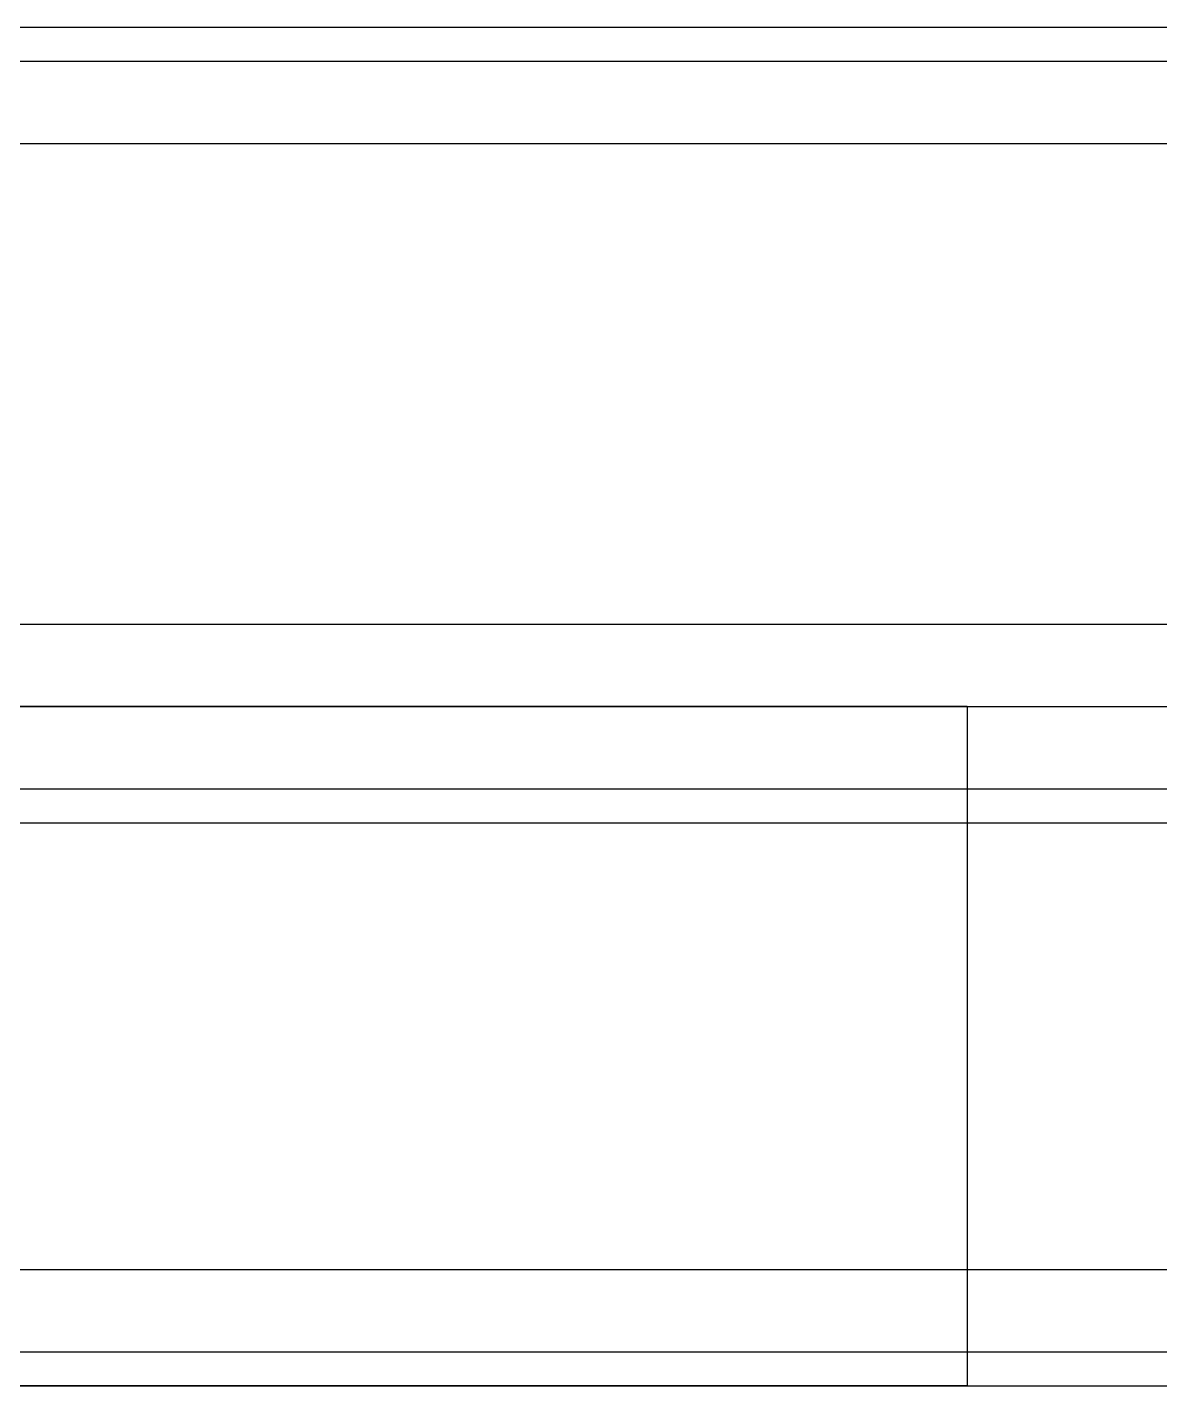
# Model space of a CAD drawing. Header units: millimetres. Extents: x -2000 to 0, y -2 to 2.
# Drawn here: x -975.636 to -971.676, y -2.375 to 2.375 of the extents above; entities that cross this region are included whole.
import ezdxf

# ---------------------------------------------------------------- set-up
doc = ezdxf.new("R2010")
doc.units = ezdxf.units.MM
doc.header["$MEASUREMENT"] = 0
doc.layers.add('2 Meter Open Rail', color=7, linetype='Continuous')

msp = doc.modelspace()

# ---------------------------------------------------------------- linework, layer by layer
at = {"layer": '2 Meter Open Rail', "lineweight": 30}
for p, q in [((-1000, 2.375, 69.9355), (0, 2.375, 69.9355)), ((-2000, 2.375, 20.122), (0, 2.375, 20.122)), ((-2000, 2.375, 19.9355), (0, 2.375, 19.9355)), ((-1000, 2.375, 70.122), (0, 2.375, 70.122)), ((-2000, 2.256, 20.4094), (0, 2.256, 20.4094)), ((-1000, 2.256, 70.4094), (0, 2.256, 70.4094)), ((-2000, 1.9686, 19.5291), (0, 1.9686, 19.5291)), ((-1000, 1.9686, 69.5291), (0, 1.9686, 69.5291)), ((-2000, 0.2874, 22.378), (0, 0.2874, 22.378)), ((-1000, 0.2874, 72.378), (0, 0.2874, 72.378)), ((-2000, 0, 19.5291), (0, 0, 19.5291)), ((-1000, 0, 69.5291), (0, 0, 69.5291)), ((-975.6055, 0, 65.6842), (-975.6673, 0, 65.6689)), ((-975.5438, 0, 65.6979), (-975.6055, 0, 65.6842)), ((-975.4822, 0, 65.7101), (-975.5438, 0, 65.6979)), ((-975.4208, 0, 65.7207), (-975.4822, 0, 65.7101)), ((-975.3596, 0, 65.7298), (-975.4208, 0, 65.7207)), ((-975.2987, 0, 65.7374), (-975.3596, 0, 65.7298)), ((-975.2381, 0, 65.7436), (-975.2987, 0, 65.7374)), ((-975.1779, 0, 65.7483), (-975.2381, 0, 65.7436)), ((-975.1181, 0, 65.7517), (-975.1779, 0, 65.7483)), ((-975.0588, 0, 65.7536), (-975.1181, 0, 65.7517)), ((-975, 0, 65.7543), (-975.0588, 0, 65.7536)), ((-974.9412, 0, 65.7536), (-975, 0, 65.7543)), ((-974.8819, 0, 65.7517), (-974.9412, 0, 65.7536)), ((-974.8221, 0, 65.7483), (-974.8819, 0, 65.7517)), ((-974.7619, 0, 65.7436), (-974.8221, 0, 65.7483)), ((-974.7013, 0, 65.7374), (-974.7619, 0, 65.7436)), ((-974.6404, 0, 65.7298), (-974.7013, 0, 65.7374)), ((-974.5792, 0, 65.7207), (-974.6404, 0, 65.7298)), ((-974.5178, 0, 65.7101), (-974.5792, 0, 65.7207)), ((-974.4562, 0, 65.6979), (-974.5178, 0, 65.7101)), ((-974.3945, 0, 65.6842), (-974.4562, 0, 65.6979)), ((-974.3327, 0, 65.6689), (-974.3945, 0, 65.6842)), ((-974.2708, 0, 65.652), (-974.3327, 0, 65.6689)), ((-974.209, 0, 65.6335), (-974.2708, 0, 65.652)), ((-974.1474, 0, 65.6134), (-974.209, 0, 65.6335)), ((-974.0858, 0, 65.5916), (-974.1474, 0, 65.6134)), ((-974.0245, 0, 65.5682), (-974.0858, 0, 65.5916)), ((-973.9635, 0, 65.5432), (-974.0245, 0, 65.5682)), ((-973.9029, 0, 65.5165), (-973.9635, 0, 65.5432)), ((-973.8426, 0, 65.4882), (-973.9029, 0, 65.5165)), ((-973.7829, 0, 65.4583), (-973.8426, 0, 65.4882)), ((-973.7236, 0, 65.4267), (-973.7829, 0, 65.4583)), ((-973.665, 0, 65.3935), (-973.7236, 0, 65.4267)), ((-973.6071, 0, 65.3587), (-973.665, 0, 65.3935)), ((-973.5499, 0, 65.3223), (-973.6071, 0, 65.3587)), ((-973.4935, 0, 65.2844), (-973.5499, 0, 65.3223)), ((-973.438, 0, 65.245), (-973.4935, 0, 65.2844)), ((-973.3833, 0, 65.204), (-973.438, 0, 65.245)), ((-973.3297, 0, 65.1616), (-973.3833, 0, 65.204)), ((-973.2771, 0, 65.1178), (-973.3297, 0, 65.1616)), ((-973.2256, 0, 65.0726), (-973.2771, 0, 65.1178)), ((-973.1753, 0, 65.026), (-973.2256, 0, 65.0726)), ((-973.1262, 0, 64.9781), (-973.1753, 0, 65.026)), ((-973.0783, 0, 64.929), (-973.1262, 0, 64.9781)), ((-973.0317, 0, 64.8787), (-973.0783, 0, 64.929)), ((-972.9865, 0, 64.8272), (-973.0317, 0, 64.8787)), ((-972.9427, 0, 64.7746), (-972.9865, 0, 64.8272)), ((-972.9003, 0, 64.721), (-972.9427, 0, 64.7746)), ((-972.8593, 0, 64.6663), (-972.9003, 0, 64.721)), ((-972.8199, 0, 64.6108), (-972.8593, 0, 64.6663)), ((-972.782, 0, 64.5544), (-972.8199, 0, 64.6108)), ((-972.7456, 0, 64.4972), (-972.782, 0, 64.5544)), ((-972.7108, 0, 64.4393), (-972.7456, 0, 64.4972)), ((-972.6776, 0, 64.3807), (-972.7108, 0, 64.4393)), ((-972.646, 0, 64.3214), (-972.6776, 0, 64.3807)), ((-972.6161, 0, 64.2617), (-972.646, 0, 64.3214)), ((-972.5878, 0, 64.2014), (-972.6161, 0, 64.2617)), ((-972.5611, 0, 64.1408), (-972.5878, 0, 64.2014)), ((-972.5361, 0, 64.0798), (-972.5611, 0, 64.1408)), ((-972.5127, 0, 64.0185), (-972.5361, 0, 64.0798)), ((-972.4909, 0, 63.9569), (-972.5127, 0, 64.0185)), ((-972.4708, 0, 63.8953), (-972.4909, 0, 63.9569)), ((-972.4523, 0, 63.8335), (-972.4708, 0, 63.8953)), ((-972.4354, 0, 63.7716), (-972.4523, 0, 63.8335)), ((-972.4201, 0, 63.7098), (-972.4354, 0, 63.7716)), ((-972.4064, 0, 63.6481), (-972.4201, 0, 63.7098)), ((-972.3942, 0, 63.5865), (-972.4064, 0, 63.6481)), ((-972.3836, 0, 63.5251), (-972.3942, 0, 63.5865)), ((-972.3745, 0, 63.4639), (-972.3836, 0, 63.5251)), ((-972.3669, 0, 63.403), (-972.3745, 0, 63.4639)), ((-972.3607, 0, 63.3424), (-972.3669, 0, 63.403)), ((-972.356, 0, 63.2822), (-972.3607, 0, 63.3424)), ((-972.3526, 0, 63.2224), (-972.356, 0, 63.2822)), ((-972.3507, 0, 63.1631), (-972.3526, 0, 63.2224)), ((-972.35, 0, 56.4043), (-972.3507, 0, 63.1631)), ((-2000, 0, 0.4064), (0, 0, 0.4064)), ((-1000, 0, 50.4064), (0, 0, 50.4064)), ((-975.6055, 0, 15.6842), (-975.6673, 0, 15.6689)), ((-975.6673, 0, 3.8397), (-975.6055, 0, 3.8244)), ((-975.6673, 0, 53.8397), (-975.6055, 0, 53.8244)), ((-975.5438, 0, 15.6979), (-975.6055, 0, 15.6842)), ((-975.6055, 0, 3.8244), (-975.5438, 0, 3.8107)), ((-975.6055, 0, 53.8244), (-975.5438, 0, 53.8107)), ((-975.4822, 0, 15.7101), (-975.5438, 0, 15.6979)), ((-975.5438, 0, 3.8107), (-975.4822, 0, 3.7985)), ((-975.5438, 0, 53.8107), (-975.4822, 0, 53.7985)), ((-975.4208, 0, 15.7207), (-975.4822, 0, 15.7101)), ((-975.4822, 0, 3.7985), (-975.4208, 0, 3.7879)), ((-975.4822, 0, 53.7985), (-975.4208, 0, 53.7879)), ((-975.3596, 0, 15.7298), (-975.4208, 0, 15.7207)), ((-975.4208, 0, 3.7879), (-975.3596, 0, 3.7788)), ((-975.4208, 0, 53.7879), (-975.3596, 0, 53.7788)), ((-975.2987, 0, 15.7374), (-975.3596, 0, 15.7298)), ((-975.3596, 0, 3.7788), (-975.2987, 0, 3.7712)), ((-975.3596, 0, 53.7788), (-975.2987, 0, 53.7712)), ((-975.2381, 0, 15.7436), (-975.2987, 0, 15.7374)), ((-975.2987, 0, 3.7712), (-975.2381, 0, 3.765)), ((-975.2987, 0, 53.7712), (-975.2381, 0, 53.765)), ((-975.1779, 0, 15.7483), (-975.2381, 0, 15.7436)), ((-975.2381, 0, 3.765), (-975.1779, 0, 3.7603)), ((-975.2381, 0, 53.765), (-975.1779, 0, 53.7603)), ((-975.1181, 0, 15.7517), (-975.1779, 0, 15.7483)), ((-975.1779, 0, 3.7603), (-975.1181, 0, 3.7569)), ((-975.1779, 0, 53.7603), (-975.1181, 0, 53.7569)), ((-975.0588, 0, 15.7536), (-975.1181, 0, 15.7517)), ((-975.1181, 0, 3.7569), (-975.0588, 0, 3.755)), ((-975.1181, 0, 53.7569), (-975.0588, 0, 53.755)), ((-975, 0, 15.7543), (-975.0588, 0, 15.7536)), ((-975.0588, 0, 3.755), (-975, 0, 3.7543)), ((-975.0588, 0, 53.755), (-975, 0, 53.7543)), ((-974.9412, 0, 15.7536), (-975, 0, 15.7543)), ((-975, 0, 3.7543), (-974.9412, 0, 3.755)), ((-975, 0, 53.7543), (-974.9412, 0, 53.755)), ((-974.8819, 0, 15.7517), (-974.9412, 0, 15.7536)), ((-974.9412, 0, 3.755), (-974.8819, 0, 3.7569)), ((-974.9412, 0, 53.755), (-974.8819, 0, 53.7569)), ((-974.8221, 0, 15.7483), (-974.8819, 0, 15.7517)), ((-974.8819, 0, 3.7569), (-974.8221, 0, 3.7603)), ((-974.8819, 0, 53.7569), (-974.8221, 0, 53.7603)), ((-974.7619, 0, 15.7436), (-974.8221, 0, 15.7483)), ((-974.8221, 0, 3.7603), (-974.7619, 0, 3.765)), ((-974.8221, 0, 53.7603), (-974.7619, 0, 53.765)), ((-974.7013, 0, 15.7374), (-974.7619, 0, 15.7436)), ((-974.7619, 0, 3.765), (-974.7013, 0, 3.7712)), ((-974.7619, 0, 53.765), (-974.7013, 0, 53.7712)), ((-974.6404, 0, 15.7298), (-974.7013, 0, 15.7374)), ((-974.7013, 0, 3.7712), (-974.6404, 0, 3.7788)), ((-974.7013, 0, 53.7712), (-974.6404, 0, 53.7788)), ((-974.5792, 0, 15.7207), (-974.6404, 0, 15.7298)), ((-974.6404, 0, 3.7788), (-974.5792, 0, 3.7879)), ((-974.6404, 0, 53.7788), (-974.5792, 0, 53.7879)), ((-974.5178, 0, 15.7101), (-974.5792, 0, 15.7207)), ((-974.5792, 0, 3.7879), (-974.5178, 0, 3.7985)), ((-974.5792, 0, 53.7879), (-974.5178, 0, 53.7985)), ((-974.4562, 0, 15.6979), (-974.5178, 0, 15.7101)), ((-974.5178, 0, 3.7985), (-974.4562, 0, 3.8107)), ((-974.5178, 0, 53.7985), (-974.4562, 0, 53.8107)), ((-974.3945, 0, 15.6842), (-974.4562, 0, 15.6979)), ((-974.4562, 0, 3.8107), (-974.3945, 0, 3.8244)), ((-974.4562, 0, 53.8107), (-974.3945, 0, 53.8244)), ((-974.3327, 0, 15.6689), (-974.3945, 0, 15.6842)), ((-974.3945, 0, 3.8244), (-974.3327, 0, 3.8397)), ((-974.3945, 0, 53.8244), (-974.3327, 0, 53.8397)), ((-974.2708, 0, 15.652), (-974.3327, 0, 15.6689)), ((-974.3327, 0, 3.8397), (-974.2708, 0, 3.8566)), ((-974.3327, 0, 53.8397), (-974.2708, 0, 53.8566)), ((-974.209, 0, 15.6335), (-974.2708, 0, 15.652)), ((-974.2708, 0, 3.8566), (-974.209, 0, 3.8751)), ((-974.2708, 0, 53.8566), (-974.209, 0, 53.8751)), ((-974.1474, 0, 15.6134), (-974.209, 0, 15.6335)), ((-974.209, 0, 3.8751), (-974.1474, 0, 3.8952)), ((-974.209, 0, 53.8751), (-974.1474, 0, 53.8952)), ((-974.0858, 0, 15.5916), (-974.1474, 0, 15.6134)), ((-974.1474, 0, 3.8952), (-974.0858, 0, 3.917)), ((-974.1474, 0, 53.8952), (-974.0858, 0, 53.917)), ((-974.0245, 0, 15.5682), (-974.0858, 0, 15.5916)), ((-974.0858, 0, 3.917), (-974.0245, 0, 3.9404)), ((-974.0858, 0, 53.917), (-974.0245, 0, 53.9404)), ((-973.9635, 0, 15.5432), (-974.0245, 0, 15.5682)), ((-974.0245, 0, 3.9404), (-973.9635, 0, 3.9654)), ((-974.0245, 0, 53.9404), (-973.9635, 0, 53.9654)), ((-973.9029, 0, 15.5165), (-973.9635, 0, 15.5432)), ((-973.9635, 0, 3.9654), (-973.9029, 0, 3.9921)), ((-973.9635, 0, 53.9654), (-973.9029, 0, 53.9921)), ((-973.8426, 0, 15.4882), (-973.9029, 0, 15.5165)), ((-973.9029, 0, 3.9921), (-973.8426, 0, 4.0204)), ((-973.9029, 0, 53.9921), (-973.8426, 0, 54.0204)), ((-973.7829, 0, 15.4583), (-973.8426, 0, 15.4882)), ((-973.8426, 0, 4.0204), (-973.7829, 0, 4.0503)), ((-973.8426, 0, 54.0204), (-973.7829, 0, 54.0503)), ((-973.7236, 0, 15.4267), (-973.7829, 0, 15.4583)), ((-973.7829, 0, 4.0503), (-973.7236, 0, 4.0819)), ((-973.7829, 0, 54.0503), (-973.7236, 0, 54.0819)), ((-973.665, 0, 15.3935), (-973.7236, 0, 15.4267)), ((-973.7236, 0, 4.0819), (-973.665, 0, 4.1151)), ((-973.7236, 0, 54.0819), (-973.665, 0, 54.1151)), ((-973.6071, 0, 15.3587), (-973.665, 0, 15.3935)), ((-973.665, 0, 4.1151), (-973.6071, 0, 4.1499)), ((-973.665, 0, 54.1151), (-973.6071, 0, 54.1499)), ((-973.5499, 0, 15.3223), (-973.6071, 0, 15.3587)), ((-973.6071, 0, 4.1499), (-973.5499, 0, 4.1863)), ((-973.6071, 0, 54.1499), (-973.5499, 0, 54.1863)), ((-973.4935, 0, 15.2844), (-973.5499, 0, 15.3223)), ((-973.5499, 0, 4.1863), (-973.4935, 0, 4.2242)), ((-973.5499, 0, 54.1863), (-973.4935, 0, 54.2242)), ((-973.438, 0, 15.245), (-973.4935, 0, 15.2844)), ((-973.4935, 0, 4.2242), (-973.438, 0, 4.2636)), ((-973.4935, 0, 54.2242), (-973.438, 0, 54.2636)), ((-973.3833, 0, 15.204), (-973.438, 0, 15.245)), ((-973.438, 0, 4.2636), (-973.3833, 0, 4.3046)), ((-973.438, 0, 54.2636), (-973.3833, 0, 54.3046)), ((-973.3297, 0, 15.1616), (-973.3833, 0, 15.204)), ((-973.3833, 0, 4.3046), (-973.3297, 0, 4.347)), ((-973.3833, 0, 54.3046), (-973.3297, 0, 54.347)), ((-973.2771, 0, 15.1178), (-973.3297, 0, 15.1616)), ((-973.3297, 0, 4.347), (-973.2771, 0, 4.3908)), ((-973.3297, 0, 54.347), (-973.2771, 0, 54.3908)), ((-973.2256, 0, 15.0726), (-973.2771, 0, 15.1178)), ((-973.2771, 0, 4.3908), (-973.2256, 0, 4.436)), ((-973.2771, 0, 54.3908), (-973.2256, 0, 54.436)), ((-973.1753, 0, 15.026), (-973.2256, 0, 15.0726)), ((-973.2256, 0, 4.436), (-973.1753, 0, 4.4826)), ((-973.2256, 0, 54.436), (-973.1753, 0, 54.4826)), ((-973.1262, 0, 14.9781), (-973.1753, 0, 15.026)), ((-973.1753, 0, 4.4826), (-973.1262, 0, 4.5305)), ((-973.1753, 0, 54.4826), (-973.1262, 0, 54.5305)), ((-973.0783, 0, 14.929), (-973.1262, 0, 14.9781)), ((-973.1262, 0, 4.5305), (-973.0783, 0, 4.5796)), ((-973.1262, 0, 54.5305), (-973.0783, 0, 54.5796)), ((-973.0317, 0, 14.8787), (-973.0783, 0, 14.929)), ((-973.0783, 0, 4.5796), (-973.0317, 0, 4.6299)), ((-973.0783, 0, 54.5796), (-973.0317, 0, 54.6299)), ((-972.9865, 0, 14.8272), (-973.0317, 0, 14.8787)), ((-973.0317, 0, 4.6299), (-972.9865, 0, 4.6814)), ((-973.0317, 0, 54.6299), (-972.9865, 0, 54.6814)), ((-972.9427, 0, 14.7746), (-972.9865, 0, 14.8272)), ((-972.9865, 0, 4.6814), (-972.9427, 0, 4.734)), ((-972.9865, 0, 54.6814), (-972.9427, 0, 54.734)), ((-972.9003, 0, 14.721), (-972.9427, 0, 14.7746)), ((-972.9427, 0, 4.734), (-972.9003, 0, 4.7876)), ((-972.9427, 0, 54.734), (-972.9003, 0, 54.7876)), ((-972.8593, 0, 14.6663), (-972.9003, 0, 14.721)), ((-972.9003, 0, 4.7876), (-972.8593, 0, 4.8423)), ((-972.9003, 0, 54.7876), (-972.8593, 0, 54.8423)), ((-972.8199, 0, 14.6108), (-972.8593, 0, 14.6663)), ((-972.8593, 0, 4.8423), (-972.8199, 0, 4.8978)), ((-972.8593, 0, 54.8423), (-972.8199, 0, 54.8978)), ((-972.782, 0, 14.5544), (-972.8199, 0, 14.6108)), ((-972.8199, 0, 4.8978), (-972.782, 0, 4.9542)), ((-972.8199, 0, 54.8978), (-972.782, 0, 54.9542)), ((-972.7456, 0, 14.4972), (-972.782, 0, 14.5544)), ((-972.782, 0, 4.9542), (-972.7456, 0, 5.0114)), ((-972.782, 0, 54.9542), (-972.7456, 0, 55.0114)), ((-972.7108, 0, 14.4393), (-972.7456, 0, 14.4972)), ((-972.7456, 0, 5.0114), (-972.7108, 0, 5.0693)), ((-972.7456, 0, 55.0114), (-972.7108, 0, 55.0693)), ((-972.6776, 0, 14.3807), (-972.7108, 0, 14.4393)), ((-972.7108, 0, 5.0693), (-972.6776, 0, 5.1279)), ((-972.7108, 0, 55.0693), (-972.6776, 0, 55.1279)), ((-972.646, 0, 14.3214), (-972.6776, 0, 14.3807)), ((-972.6776, 0, 5.1279), (-972.646, 0, 5.1872)), ((-972.6776, 0, 55.1279), (-972.646, 0, 55.1872)), ((-972.6161, 0, 14.2617), (-972.646, 0, 14.3214)), ((-972.646, 0, 5.1872), (-972.6161, 0, 5.2469)), ((-972.646, 0, 55.1872), (-972.6161, 0, 55.2469)), ((-972.5878, 0, 14.2014), (-972.6161, 0, 14.2617)), ((-972.6161, 0, 5.2469), (-972.5878, 0, 5.3072)), ((-972.6161, 0, 55.2469), (-972.5878, 0, 55.3072)), ((-972.5611, 0, 14.1408), (-972.5878, 0, 14.2014)), ((-972.5878, 0, 5.3072), (-972.5611, 0, 5.3678)), ((-972.5878, 0, 55.3072), (-972.5611, 0, 55.3678)), ((-972.5361, 0, 14.0798), (-972.5611, 0, 14.1408)), ((-972.5611, 0, 5.3678), (-972.5361, 0, 5.4288)), ((-972.5611, 0, 55.3678), (-972.5361, 0, 55.4288)), ((-972.5127, 0, 14.0185), (-972.5361, 0, 14.0798)), ((-972.5361, 0, 5.4288), (-972.5127, 0, 5.4901)), ((-972.5361, 0, 55.4288), (-972.5127, 0, 55.4901)), ((-972.4909, 0, 13.9569), (-972.5127, 0, 14.0185)), ((-972.5127, 0, 5.4901), (-972.4909, 0, 5.5517)), ((-972.5127, 0, 55.4901), (-972.4909, 0, 55.5517)), ((-972.4708, 0, 13.8953), (-972.4909, 0, 13.9569)), ((-972.4909, 0, 5.5517), (-972.4708, 0, 5.6133)), ((-972.4909, 0, 55.5517), (-972.4708, 0, 55.6133)), ((-972.4523, 0, 13.8335), (-972.4708, 0, 13.8953)), ((-972.4708, 0, 5.6133), (-972.4523, 0, 5.6751)), ((-972.4708, 0, 55.6133), (-972.4523, 0, 55.6751)), ((-972.4354, 0, 13.7716), (-972.4523, 0, 13.8335)), ((-972.4523, 0, 5.6751), (-972.4354, 0, 5.737)), ((-972.4523, 0, 55.6751), (-972.4354, 0, 55.737)), ((-972.4201, 0, 13.7098), (-972.4354, 0, 13.7716)), ((-972.4354, 0, 5.737), (-972.4201, 0, 5.7988)), ((-972.4354, 0, 55.737), (-972.4201, 0, 55.7988)), ((-972.4064, 0, 13.6481), (-972.4201, 0, 13.7098)), ((-972.4201, 0, 5.7988), (-972.4064, 0, 5.8605)), ((-972.4201, 0, 55.7988), (-972.4064, 0, 55.8605)), ((-972.3942, 0, 13.5865), (-972.4064, 0, 13.6481)), ((-972.4064, 0, 5.8605), (-972.3942, 0, 5.9221)), ((-972.4064, 0, 55.8605), (-972.3942, 0, 55.9221)), ((-972.3836, 0, 13.5251), (-972.3942, 0, 13.5865)), ((-972.3942, 0, 5.9221), (-972.3836, 0, 5.9835)), ((-972.3942, 0, 55.9221), (-972.3836, 0, 55.9835)), ((-972.3745, 0, 13.4639), (-972.3836, 0, 13.5251)), ((-972.3836, 0, 5.9835), (-972.3745, 0, 6.0447)), ((-972.3836, 0, 55.9835), (-972.3745, 0, 56.0447)), ((-972.3669, 0, 13.403), (-972.3745, 0, 13.4639)), ((-972.3745, 0, 6.0447), (-972.3669, 0, 6.1056)), ((-972.3745, 0, 56.0447), (-972.3669, 0, 56.1056)), ((-972.3607, 0, 13.3424), (-972.3669, 0, 13.403)), ((-972.3669, 0, 6.1056), (-972.3607, 0, 6.1662)), ((-972.3669, 0, 56.1056), (-972.3607, 0, 56.1662)), ((-972.356, 0, 13.2822), (-972.3607, 0, 13.3424)), ((-972.3607, 0, 6.1662), (-972.356, 0, 6.2264)), ((-972.3607, 0, 56.1662), (-972.356, 0, 56.2264)), ((-972.3526, 0, 13.2224), (-972.356, 0, 13.2822)), ((-972.356, 0, 6.2264), (-972.3526, 0, 6.2862)), ((-972.356, 0, 56.2264), (-972.3526, 0, 56.2862)), ((-972.3507, 0, 13.1631), (-972.3526, 0, 13.2224)), ((-972.3526, 0, 6.2862), (-972.3507, 0, 6.3455)), ((-972.3526, 0, 56.2862), (-972.3507, 0, 56.3455)), ((-972.35, 0, 6.4043), (-972.3507, 0, 13.1631)), ((-972.3507, 0, 6.3455), (-972.35, 0, 6.4043)), ((-972.3507, 0, 56.3455), (-972.35, 0, 56.4043)), ((-972.35, 0, 6.4043), (-972.35, -2.375, 6.4043)), ((-972.35, 0, 13.1043), (-972.35, -2.375, 13.1043)), ((-972.35, 0, 56.4043), (-972.35, -2.375, 56.4043)), ((-972.35, 0, 63.1043), (-972.35, -2.375, 63.1043)), ((-2000, -0.2874, 22.378), (0, -0.2874, 22.378)), ((-1000, -0.2874, 72.378), (0, -0.2874, 72.378)), ((-2000, -0.4064), (0, -0.4064)), ((-1000, -0.4064, 50), (0, -0.4064, 50)), ((-2000, -1.9686), (0, -1.9686)), ((-1000, -1.9686, 50), (0, -1.9686, 50)), ((-2000, -2.256, 20.4094), (0, -2.256, 20.4094)), ((-1000, -2.256, 70.4094), (0, -2.256, 70.4094)), ((-2000, -2.375, 0.4064), (0, -2.375, 0.4064)), ((-2000, -2.375, 20.122), (0, -2.375, 20.122)), ((-1000, -2.375, 50.4064), (0, -2.375, 50.4064)), ((-1000, -2.375, 70.122), (0, -2.375, 70.122)), ((-975.6055, -2.375, 3.8244), (-975.6673, -2.375, 3.8397)), ((-975.6673, -2.375, 15.6689), (-975.6055, -2.375, 15.6842)), ((-975.6055, -2.375, 53.8244), (-975.6673, -2.375, 53.8397)), ((-975.6673, -2.375, 65.6689), (-975.6055, -2.375, 65.6842)), ((-975.5438, -2.375, 3.8107), (-975.6055, -2.375, 3.8244)), ((-975.6055, -2.375, 15.6842), (-975.5438, -2.375, 15.6979)), ((-975.5438, -2.375, 53.8107), (-975.6055, -2.375, 53.8244)), ((-975.6055, -2.375, 65.6842), (-975.5438, -2.375, 65.6979)), ((-975.4822, -2.375, 3.7985), (-975.5438, -2.375, 3.8107)), ((-975.5438, -2.375, 15.6979), (-975.4822, -2.375, 15.7101)), ((-975.4822, -2.375, 53.7985), (-975.5438, -2.375, 53.8107)), ((-975.5438, -2.375, 65.6979), (-975.4822, -2.375, 65.7101)), ((-975.4208, -2.375, 3.7879), (-975.4822, -2.375, 3.7985)), ((-975.4822, -2.375, 15.7101), (-975.4208, -2.375, 15.7207)), ((-975.4208, -2.375, 53.7879), (-975.4822, -2.375, 53.7985)), ((-975.4822, -2.375, 65.7101), (-975.4208, -2.375, 65.7207)), ((-975.3596, -2.375, 3.7788), (-975.4208, -2.375, 3.7879)), ((-975.4208, -2.375, 15.7207), (-975.3596, -2.375, 15.7298)), ((-975.3596, -2.375, 53.7788), (-975.4208, -2.375, 53.7879)), ((-975.4208, -2.375, 65.7207), (-975.3596, -2.375, 65.7298)), ((-975.2987, -2.375, 3.7712), (-975.3596, -2.375, 3.7788)), ((-975.3596, -2.375, 15.7298), (-975.2987, -2.375, 15.7374)), ((-975.2987, -2.375, 53.7712), (-975.3596, -2.375, 53.7788)), ((-975.3596, -2.375, 65.7298), (-975.2987, -2.375, 65.7374)), ((-975.2381, -2.375, 3.765), (-975.2987, -2.375, 3.7712)), ((-975.2987, -2.375, 15.7374), (-975.2381, -2.375, 15.7436)), ((-975.2381, -2.375, 53.765), (-975.2987, -2.375, 53.7712)), ((-975.2987, -2.375, 65.7374), (-975.2381, -2.375, 65.7436)), ((-975.1779, -2.375, 3.7603), (-975.2381, -2.375, 3.765)), ((-975.2381, -2.375, 15.7436), (-975.1779, -2.375, 15.7483)), ((-975.1779, -2.375, 53.7603), (-975.2381, -2.375, 53.765)), ((-975.2381, -2.375, 65.7436), (-975.1779, -2.375, 65.7483)), ((-975.1181, -2.375, 3.7569), (-975.1779, -2.375, 3.7603)), ((-975.1779, -2.375, 15.7483), (-975.1181, -2.375, 15.7517)), ((-975.1181, -2.375, 53.7569), (-975.1779, -2.375, 53.7603)), ((-975.1779, -2.375, 65.7483), (-975.1181, -2.375, 65.7517)), ((-975.0588, -2.375, 3.755), (-975.1181, -2.375, 3.7569)), ((-975.1181, -2.375, 15.7517), (-975.0588, -2.375, 15.7536)), ((-975.0588, -2.375, 53.755), (-975.1181, -2.375, 53.7569)), ((-975.1181, -2.375, 65.7517), (-975.0588, -2.375, 65.7536)), ((-975, -2.375, 3.7543), (-975.0588, -2.375, 3.755)), ((-975.0588, -2.375, 15.7536), (-975, -2.375, 15.7543)), ((-975, -2.375, 53.7543), (-975.0588, -2.375, 53.755)), ((-975.0588, -2.375, 65.7536), (-975, -2.375, 65.7543)), ((-974.9412, -2.375, 3.755), (-975, -2.375, 3.7543)), ((-975, -2.375, 15.7543), (-974.9412, -2.375, 15.7536)), ((-974.9412, -2.375, 53.755), (-975, -2.375, 53.7543)), ((-975, -2.375, 65.7543), (-974.9412, -2.375, 65.7536)), ((-974.8819, -2.375, 3.7569), (-974.9412, -2.375, 3.755)), ((-974.9412, -2.375, 15.7536), (-974.8819, -2.375, 15.7517)), ((-974.8819, -2.375, 53.7569), (-974.9412, -2.375, 53.755)), ((-974.9412, -2.375, 65.7536), (-974.8819, -2.375, 65.7517)), ((-974.8221, -2.375, 3.7603), (-974.8819, -2.375, 3.7569)), ((-974.8819, -2.375, 15.7517), (-974.8221, -2.375, 15.7483)), ((-974.8221, -2.375, 53.7603), (-974.8819, -2.375, 53.7569)), ((-974.8819, -2.375, 65.7517), (-974.8221, -2.375, 65.7483)), ((-974.7619, -2.375, 3.765), (-974.8221, -2.375, 3.7603)), ((-974.8221, -2.375, 15.7483), (-974.7619, -2.375, 15.7436)), ((-974.7619, -2.375, 53.765), (-974.8221, -2.375, 53.7603)), ((-974.8221, -2.375, 65.7483), (-974.7619, -2.375, 65.7436)), ((-974.7013, -2.375, 3.7712), (-974.7619, -2.375, 3.765)), ((-974.7619, -2.375, 15.7436), (-974.7013, -2.375, 15.7374)), ((-974.7013, -2.375, 53.7712), (-974.7619, -2.375, 53.765)), ((-974.7619, -2.375, 65.7436), (-974.7013, -2.375, 65.7374)), ((-974.6404, -2.375, 3.7788), (-974.7013, -2.375, 3.7712)), ((-974.7013, -2.375, 15.7374), (-974.6404, -2.375, 15.7298)), ((-974.6404, -2.375, 53.7788), (-974.7013, -2.375, 53.7712)), ((-974.7013, -2.375, 65.7374), (-974.6404, -2.375, 65.7298)), ((-974.5792, -2.375, 3.7879), (-974.6404, -2.375, 3.7788)), ((-974.6404, -2.375, 15.7298), (-974.5792, -2.375, 15.7207)), ((-974.5792, -2.375, 53.7879), (-974.6404, -2.375, 53.7788)), ((-974.6404, -2.375, 65.7298), (-974.5792, -2.375, 65.7207)), ((-974.5178, -2.375, 3.7985), (-974.5792, -2.375, 3.7879)), ((-974.5792, -2.375, 15.7207), (-974.5178, -2.375, 15.7101)), ((-974.5178, -2.375, 53.7985), (-974.5792, -2.375, 53.7879)), ((-974.5792, -2.375, 65.7207), (-974.5178, -2.375, 65.7101)), ((-974.4562, -2.375, 3.8107), (-974.5178, -2.375, 3.7985)), ((-974.5178, -2.375, 15.7101), (-974.4562, -2.375, 15.6979)), ((-974.4562, -2.375, 53.8107), (-974.5178, -2.375, 53.7985)), ((-974.5178, -2.375, 65.7101), (-974.4562, -2.375, 65.6979)), ((-974.3945, -2.375, 3.8244), (-974.4562, -2.375, 3.8107)), ((-974.4562, -2.375, 15.6979), (-974.3945, -2.375, 15.6842)), ((-974.3945, -2.375, 53.8244), (-974.4562, -2.375, 53.8107)), ((-974.4562, -2.375, 65.6979), (-974.3945, -2.375, 65.6842)), ((-974.3327, -2.375, 3.8397), (-974.3945, -2.375, 3.8244)), ((-974.3945, -2.375, 15.6842), (-974.3327, -2.375, 15.6689)), ((-974.3327, -2.375, 53.8397), (-974.3945, -2.375, 53.8244)), ((-974.3945, -2.375, 65.6842), (-974.3327, -2.375, 65.6689)), ((-974.2708, -2.375, 3.8566), (-974.3327, -2.375, 3.8397)), ((-974.3327, -2.375, 15.6689), (-974.2708, -2.375, 15.652)), ((-974.2708, -2.375, 53.8566), (-974.3327, -2.375, 53.8397)), ((-974.3327, -2.375, 65.6689), (-974.2708, -2.375, 65.652)), ((-974.209, -2.375, 3.8751), (-974.2708, -2.375, 3.8566)), ((-974.2708, -2.375, 15.652), (-974.209, -2.375, 15.6335)), ((-974.209, -2.375, 53.8751), (-974.2708, -2.375, 53.8566)), ((-974.2708, -2.375, 65.652), (-974.209, -2.375, 65.6335)), ((-974.1474, -2.375, 3.8952), (-974.209, -2.375, 3.8751)), ((-974.209, -2.375, 15.6335), (-974.1474, -2.375, 15.6134)), ((-974.1474, -2.375, 53.8952), (-974.209, -2.375, 53.8751)), ((-974.209, -2.375, 65.6335), (-974.1474, -2.375, 65.6134)), ((-974.0858, -2.375, 3.917), (-974.1474, -2.375, 3.8952)), ((-974.1474, -2.375, 15.6134), (-974.0858, -2.375, 15.5916)), ((-974.0858, -2.375, 53.917), (-974.1474, -2.375, 53.8952)), ((-974.1474, -2.375, 65.6134), (-974.0858, -2.375, 65.5916)), ((-974.0245, -2.375, 3.9404), (-974.0858, -2.375, 3.917)), ((-974.0858, -2.375, 15.5916), (-974.0245, -2.375, 15.5682)), ((-974.0245, -2.375, 53.9404), (-974.0858, -2.375, 53.917)), ((-974.0858, -2.375, 65.5916), (-974.0245, -2.375, 65.5682)), ((-973.9635, -2.375, 3.9654), (-974.0245, -2.375, 3.9404)), ((-974.0245, -2.375, 15.5682), (-973.9635, -2.375, 15.5432)), ((-973.9635, -2.375, 53.9654), (-974.0245, -2.375, 53.9404)), ((-974.0245, -2.375, 65.5682), (-973.9635, -2.375, 65.5432)), ((-973.9029, -2.375, 3.9921), (-973.9635, -2.375, 3.9654)), ((-973.9635, -2.375, 15.5432), (-973.9029, -2.375, 15.5165)), ((-973.9029, -2.375, 53.9921), (-973.9635, -2.375, 53.9654)), ((-973.9635, -2.375, 65.5432), (-973.9029, -2.375, 65.5165)), ((-973.8426, -2.375, 4.0204), (-973.9029, -2.375, 3.9921)), ((-973.9029, -2.375, 15.5165), (-973.8426, -2.375, 15.4882)), ((-973.8426, -2.375, 54.0204), (-973.9029, -2.375, 53.9921)), ((-973.9029, -2.375, 65.5165), (-973.8426, -2.375, 65.4882)), ((-973.7829, -2.375, 4.0503), (-973.8426, -2.375, 4.0204)), ((-973.8426, -2.375, 15.4882), (-973.7829, -2.375, 15.4583)), ((-973.7829, -2.375, 54.0503), (-973.8426, -2.375, 54.0204)), ((-973.8426, -2.375, 65.4882), (-973.7829, -2.375, 65.4583)), ((-973.7236, -2.375, 4.0819), (-973.7829, -2.375, 4.0503)), ((-973.7829, -2.375, 15.4583), (-973.7236, -2.375, 15.4267)), ((-973.7236, -2.375, 54.0819), (-973.7829, -2.375, 54.0503)), ((-973.7829, -2.375, 65.4583), (-973.7236, -2.375, 65.4267)), ((-973.665, -2.375, 4.1151), (-973.7236, -2.375, 4.0819)), ((-973.7236, -2.375, 15.4267), (-973.665, -2.375, 15.3935)), ((-973.665, -2.375, 54.1151), (-973.7236, -2.375, 54.0819)), ((-973.7236, -2.375, 65.4267), (-973.665, -2.375, 65.3935)), ((-973.6071, -2.375, 4.1499), (-973.665, -2.375, 4.1151)), ((-973.665, -2.375, 15.3935), (-973.6071, -2.375, 15.3587)), ((-973.6071, -2.375, 54.1499), (-973.665, -2.375, 54.1151)), ((-973.665, -2.375, 65.3935), (-973.6071, -2.375, 65.3587)), ((-973.5499, -2.375, 4.1863), (-973.6071, -2.375, 4.1499)), ((-973.6071, -2.375, 15.3587), (-973.5499, -2.375, 15.3223)), ((-973.5499, -2.375, 54.1863), (-973.6071, -2.375, 54.1499)), ((-973.6071, -2.375, 65.3587), (-973.5499, -2.375, 65.3223)), ((-973.4935, -2.375, 4.2242), (-973.5499, -2.375, 4.1863)), ((-973.5499, -2.375, 15.3223), (-973.4935, -2.375, 15.2844)), ((-973.4935, -2.375, 54.2242), (-973.5499, -2.375, 54.1863)), ((-973.5499, -2.375, 65.3223), (-973.4935, -2.375, 65.2844)), ((-973.438, -2.375, 4.2636), (-973.4935, -2.375, 4.2242)), ((-973.4935, -2.375, 15.2844), (-973.438, -2.375, 15.245)), ((-973.438, -2.375, 54.2636), (-973.4935, -2.375, 54.2242)), ((-973.4935, -2.375, 65.2844), (-973.438, -2.375, 65.245)), ((-973.3833, -2.375, 4.3046), (-973.438, -2.375, 4.2636)), ((-973.438, -2.375, 15.245), (-973.3833, -2.375, 15.204)), ((-973.3833, -2.375, 54.3046), (-973.438, -2.375, 54.2636)), ((-973.438, -2.375, 65.245), (-973.3833, -2.375, 65.204)), ((-973.3297, -2.375, 4.347), (-973.3833, -2.375, 4.3046)), ((-973.3833, -2.375, 15.204), (-973.3297, -2.375, 15.1616)), ((-973.3297, -2.375, 54.347), (-973.3833, -2.375, 54.3046)), ((-973.3833, -2.375, 65.204), (-973.3297, -2.375, 65.1616)), ((-973.2771, -2.375, 4.3908), (-973.3297, -2.375, 4.347)), ((-973.3297, -2.375, 15.1616), (-973.2771, -2.375, 15.1178)), ((-973.2771, -2.375, 54.3908), (-973.3297, -2.375, 54.347)), ((-973.3297, -2.375, 65.1616), (-973.2771, -2.375, 65.1178)), ((-973.2256, -2.375, 4.436), (-973.2771, -2.375, 4.3908)), ((-973.2771, -2.375, 15.1178), (-973.2256, -2.375, 15.0726)), ((-973.2256, -2.375, 54.436), (-973.2771, -2.375, 54.3908)), ((-973.2771, -2.375, 65.1178), (-973.2256, -2.375, 65.0726)), ((-973.1753, -2.375, 4.4826), (-973.2256, -2.375, 4.436)), ((-973.2256, -2.375, 15.0726), (-973.1753, -2.375, 15.026)), ((-973.1753, -2.375, 54.4826), (-973.2256, -2.375, 54.436)), ((-973.2256, -2.375, 65.0726), (-973.1753, -2.375, 65.026)), ((-973.1262, -2.375, 4.5305), (-973.1753, -2.375, 4.4826)), ((-973.1753, -2.375, 15.026), (-973.1262, -2.375, 14.9781)), ((-973.1262, -2.375, 54.5305), (-973.1753, -2.375, 54.4826)), ((-973.1753, -2.375, 65.026), (-973.1262, -2.375, 64.9781)), ((-973.0783, -2.375, 4.5796), (-973.1262, -2.375, 4.5305)), ((-973.1262, -2.375, 14.9781), (-973.0783, -2.375, 14.929)), ((-973.0783, -2.375, 54.5796), (-973.1262, -2.375, 54.5305)), ((-973.1262, -2.375, 64.9781), (-973.0783, -2.375, 64.929)), ((-973.0317, -2.375, 4.6299), (-973.0783, -2.375, 4.5796)), ((-973.0783, -2.375, 14.929), (-973.0317, -2.375, 14.8787)), ((-973.0317, -2.375, 54.6299), (-973.0783, -2.375, 54.5796)), ((-973.0783, -2.375, 64.929), (-973.0317, -2.375, 64.8787)), ((-972.9865, -2.375, 4.6814), (-973.0317, -2.375, 4.6299)), ((-973.0317, -2.375, 14.8787), (-972.9865, -2.375, 14.8272)), ((-972.9865, -2.375, 54.6814), (-973.0317, -2.375, 54.6299)), ((-973.0317, -2.375, 64.8787), (-972.9865, -2.375, 64.8272)), ((-972.9427, -2.375, 4.734), (-972.9865, -2.375, 4.6814)), ((-972.9865, -2.375, 14.8272), (-972.9427, -2.375, 14.7746)), ((-972.9427, -2.375, 54.734), (-972.9865, -2.375, 54.6814)), ((-972.9865, -2.375, 64.8272), (-972.9427, -2.375, 64.7746)), ((-972.9003, -2.375, 4.7876), (-972.9427, -2.375, 4.734)), ((-972.9427, -2.375, 14.7746), (-972.9003, -2.375, 14.721)), ((-972.9003, -2.375, 54.7876), (-972.9427, -2.375, 54.734)), ((-972.9427, -2.375, 64.7746), (-972.9003, -2.375, 64.721)), ((-972.8593, -2.375, 4.8423), (-972.9003, -2.375, 4.7876)), ((-972.9003, -2.375, 14.721), (-972.8593, -2.375, 14.6663)), ((-972.8593, -2.375, 54.8423), (-972.9003, -2.375, 54.7876)), ((-972.9003, -2.375, 64.721), (-972.8593, -2.375, 64.6663)), ((-972.8199, -2.375, 4.8978), (-972.8593, -2.375, 4.8423)), ((-972.8593, -2.375, 14.6663), (-972.8199, -2.375, 14.6108)), ((-972.8199, -2.375, 54.8978), (-972.8593, -2.375, 54.8423)), ((-972.8593, -2.375, 64.6663), (-972.8199, -2.375, 64.6108)), ((-972.782, -2.375, 4.9542), (-972.8199, -2.375, 4.8978)), ((-972.8199, -2.375, 14.6108), (-972.782, -2.375, 14.5544)), ((-972.782, -2.375, 54.9542), (-972.8199, -2.375, 54.8978)), ((-972.8199, -2.375, 64.6108), (-972.782, -2.375, 64.5544)), ((-972.7456, -2.375, 5.0114), (-972.782, -2.375, 4.9542)), ((-972.782, -2.375, 14.5544), (-972.7456, -2.375, 14.4972)), ((-972.7456, -2.375, 55.0114), (-972.782, -2.375, 54.9542)), ((-972.782, -2.375, 64.5544), (-972.7456, -2.375, 64.4972)), ((-972.7108, -2.375, 5.0693), (-972.7456, -2.375, 5.0114)), ((-972.7456, -2.375, 14.4972), (-972.7108, -2.375, 14.4393)), ((-972.7108, -2.375, 55.0693), (-972.7456, -2.375, 55.0114)), ((-972.7456, -2.375, 64.4972), (-972.7108, -2.375, 64.4393)), ((-972.6776, -2.375, 5.1279), (-972.7108, -2.375, 5.0693)), ((-972.7108, -2.375, 14.4393), (-972.6776, -2.375, 14.3807)), ((-972.6776, -2.375, 55.1279), (-972.7108, -2.375, 55.0693)), ((-972.7108, -2.375, 64.4393), (-972.6776, -2.375, 64.3807)), ((-972.646, -2.375, 5.1872), (-972.6776, -2.375, 5.1279)), ((-972.6776, -2.375, 14.3807), (-972.646, -2.375, 14.3214)), ((-972.646, -2.375, 55.1872), (-972.6776, -2.375, 55.1279)), ((-972.6776, -2.375, 64.3807), (-972.646, -2.375, 64.3214)), ((-972.6161, -2.375, 5.2469), (-972.646, -2.375, 5.1872)), ((-972.646, -2.375, 14.3214), (-972.6161, -2.375, 14.2617)), ((-972.6161, -2.375, 55.2469), (-972.646, -2.375, 55.1872)), ((-972.646, -2.375, 64.3214), (-972.6161, -2.375, 64.2617)), ((-972.5878, -2.375, 5.3072), (-972.6161, -2.375, 5.2469)), ((-972.6161, -2.375, 14.2617), (-972.5878, -2.375, 14.2014)), ((-972.5878, -2.375, 55.3072), (-972.6161, -2.375, 55.2469)), ((-972.6161, -2.375, 64.2617), (-972.5878, -2.375, 64.2014)), ((-972.5611, -2.375, 5.3678), (-972.5878, -2.375, 5.3072)), ((-972.5878, -2.375, 14.2014), (-972.5611, -2.375, 14.1408)), ((-972.5611, -2.375, 55.3678), (-972.5878, -2.375, 55.3072)), ((-972.5878, -2.375, 64.2014), (-972.5611, -2.375, 64.1408)), ((-972.5361, -2.375, 5.4288), (-972.5611, -2.375, 5.3678)), ((-972.5611, -2.375, 14.1408), (-972.5361, -2.375, 14.0798)), ((-972.5361, -2.375, 55.4288), (-972.5611, -2.375, 55.3678)), ((-972.5611, -2.375, 64.1408), (-972.5361, -2.375, 64.0798)), ((-972.5127, -2.375, 5.4901), (-972.5361, -2.375, 5.4288)), ((-972.5361, -2.375, 14.0798), (-972.5127, -2.375, 14.0185)), ((-972.5127, -2.375, 55.4901), (-972.5361, -2.375, 55.4288)), ((-972.5361, -2.375, 64.0798), (-972.5127, -2.375, 64.0185)), ((-972.4909, -2.375, 5.5517), (-972.5127, -2.375, 5.4901)), ((-972.5127, -2.375, 14.0185), (-972.4909, -2.375, 13.9569)), ((-972.4909, -2.375, 55.5517), (-972.5127, -2.375, 55.4901)), ((-972.5127, -2.375, 64.0185), (-972.4909, -2.375, 63.9569)), ((-972.4708, -2.375, 5.6133), (-972.4909, -2.375, 5.5517)), ((-972.4909, -2.375, 13.9569), (-972.4708, -2.375, 13.8953)), ((-972.4708, -2.375, 55.6133), (-972.4909, -2.375, 55.5517)), ((-972.4909, -2.375, 63.9569), (-972.4708, -2.375, 63.8953)), ((-972.4523, -2.375, 5.6751), (-972.4708, -2.375, 5.6133)), ((-972.4708, -2.375, 13.8953), (-972.4523, -2.375, 13.8335)), ((-972.4523, -2.375, 55.6751), (-972.4708, -2.375, 55.6133)), ((-972.4708, -2.375, 63.8953), (-972.4523, -2.375, 63.8335)), ((-972.4354, -2.375, 5.737), (-972.4523, -2.375, 5.6751)), ((-972.4523, -2.375, 13.8335), (-972.4354, -2.375, 13.7716)), ((-972.4354, -2.375, 55.737), (-972.4523, -2.375, 55.6751)), ((-972.4523, -2.375, 63.8335), (-972.4354, -2.375, 63.7716)), ((-972.4201, -2.375, 5.7988), (-972.4354, -2.375, 5.737)), ((-972.4354, -2.375, 13.7716), (-972.4201, -2.375, 13.7098)), ((-972.4201, -2.375, 55.7988), (-972.4354, -2.375, 55.737)), ((-972.4354, -2.375, 63.7716), (-972.4201, -2.375, 63.7098)), ((-972.4064, -2.375, 5.8605), (-972.4201, -2.375, 5.7988)), ((-972.4201, -2.375, 13.7098), (-972.4064, -2.375, 13.6481)), ((-972.4064, -2.375, 55.8605), (-972.4201, -2.375, 55.7988)), ((-972.4201, -2.375, 63.7098), (-972.4064, -2.375, 63.6481)), ((-972.3942, -2.375, 5.9221), (-972.4064, -2.375, 5.8605)), ((-972.4064, -2.375, 13.6481), (-972.3942, -2.375, 13.5865)), ((-972.3942, -2.375, 55.9221), (-972.4064, -2.375, 55.8605)), ((-972.4064, -2.375, 63.6481), (-972.3942, -2.375, 63.5865)), ((-972.3836, -2.375, 5.9835), (-972.3942, -2.375, 5.9221)), ((-972.3942, -2.375, 13.5865), (-972.3836, -2.375, 13.5251)), ((-972.3836, -2.375, 55.9835), (-972.3942, -2.375, 55.9221)), ((-972.3942, -2.375, 63.5865), (-972.3836, -2.375, 63.5251)), ((-972.3745, -2.375, 6.0447), (-972.3836, -2.375, 5.9835)), ((-972.3836, -2.375, 13.5251), (-972.3745, -2.375, 13.4639)), ((-972.3745, -2.375, 56.0447), (-972.3836, -2.375, 55.9835)), ((-972.3836, -2.375, 63.5251), (-972.3745, -2.375, 63.4639)), ((-972.3669, -2.375, 6.1056), (-972.3745, -2.375, 6.0447)), ((-972.3745, -2.375, 13.4639), (-972.3669, -2.375, 13.403)), ((-972.3669, -2.375, 56.1056), (-972.3745, -2.375, 56.0447)), ((-972.3745, -2.375, 63.4639), (-972.3669, -2.375, 63.403)), ((-972.3607, -2.375, 6.1662), (-972.3669, -2.375, 6.1056)), ((-972.3669, -2.375, 13.403), (-972.3607, -2.375, 13.3424)), ((-972.3607, -2.375, 56.1662), (-972.3669, -2.375, 56.1056)), ((-972.3669, -2.375, 63.403), (-972.3607, -2.375, 63.3424)), ((-972.356, -2.375, 6.2264), (-972.3607, -2.375, 6.1662)), ((-972.3607, -2.375, 13.3424), (-972.356, -2.375, 13.2822)), ((-972.356, -2.375, 56.2264), (-972.3607, -2.375, 56.1662)), ((-972.3607, -2.375, 63.3424), (-972.356, -2.375, 63.2822)), ((-972.3526, -2.375, 6.2862), (-972.356, -2.375, 6.2264)), ((-972.356, -2.375, 13.2822), (-972.3526, -2.375, 13.2224)), ((-972.3526, -2.375, 56.2862), (-972.356, -2.375, 56.2264)), ((-972.356, -2.375, 63.2822), (-972.3526, -2.375, 63.2224)), ((-972.3507, -2.375, 6.3455), (-972.3526, -2.375, 6.2862)), ((-972.3526, -2.375, 13.2224), (-972.3507, -2.375, 13.1631)), ((-972.3507, -2.375, 56.3455), (-972.3526, -2.375, 56.2862)), ((-972.3526, -2.375, 63.2224), (-972.3507, -2.375, 63.1631)), ((-972.35, -2.375, 6.4043), (-972.3507, -2.375, 6.3455)), ((-972.3507, -2.375, 13.1631), (-972.35, -2.375, 6.4043)), ((-972.35, -2.375, 56.4043), (-972.3507, -2.375, 56.3455)), ((-972.3507, -2.375, 63.1631), (-972.35, -2.375, 56.4043))]:
    msp.add_line(p, q, dxfattribs=at)

doc.saveas('drawing.dxf')
